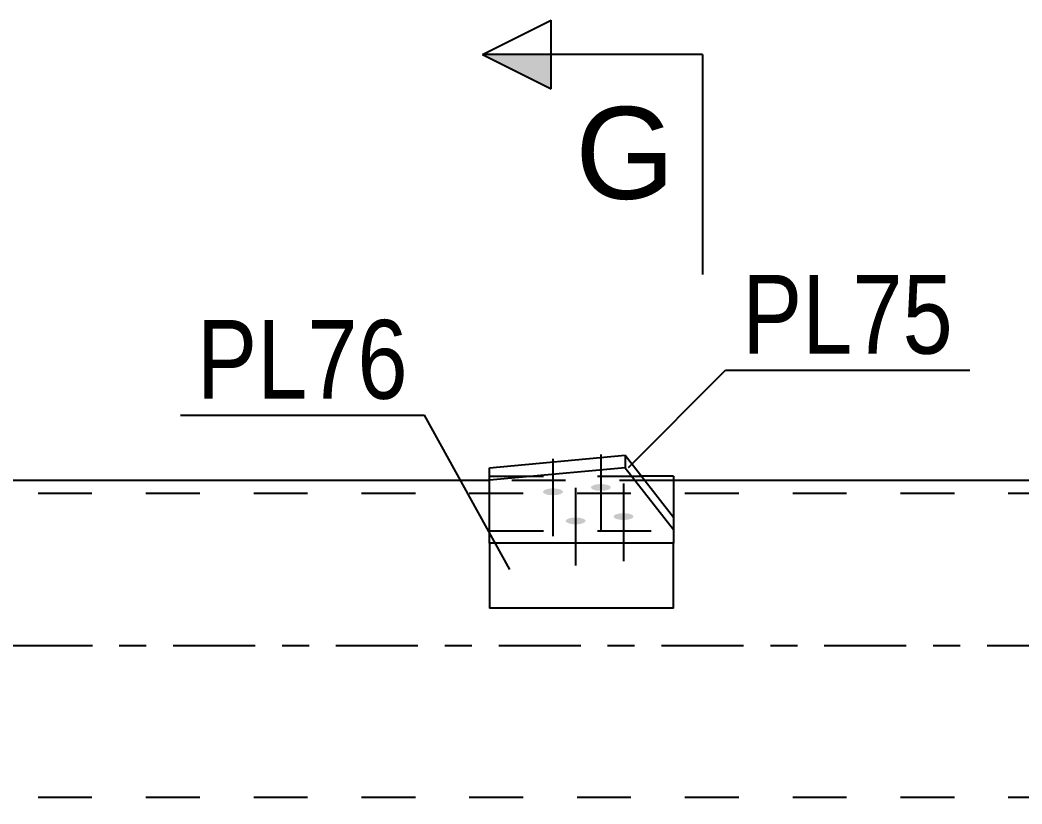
# Model space of a CAD drawing. Header units: millimetres. Extents: x -132 to 1057, y -569 to 272.
# Drawn here: x 225.98 to 262.41, y -5.76 to 22.73 of the extents above; entities that cross this region are included whole.
import ezdxf

# ---------------------------------------------------------------- set-up
doc = ezdxf.new("R2010")
doc.units = ezdxf.units.MM
doc.linetypes.add('DXK_LINE_DOT2', pattern=[3.9198, 1.9599, -1.9599])
doc.linetypes.add('DXK_LINE_DOT3', pattern=[5.9187, 2.979, -0.9799, 0.9799, -0.9799])
doc.styles.add('Arial', font='arial.ttf', dxfattribs={"height": 0.2})
doc.styles.add('Arial Narrow', font='ARIALN.TTF', dxfattribs={"height": 0.2})

# ---------------------------------------------------------------- blocks, each defined once
blk = doc.blocks.new('Part-335479220-3774 - 3686')
at = {"color": 2, "linetype": 'Continuous'}
for p, q in [((243.054, 6.463), (247.991, 6.913)), ((247.991, 6.913), (249.739, 4.665)), ((247.991, 6.913), (247.991, 6.462)), ((243.054, 3.717), (243.054, 6.463)), ((247.991, 6.462), (243.054, 6.011)), ((247.991, 6.462), (249.739, 4.214)), ((249.739, 4.665), (249.739, 3.717)), ((249.739, 3.717), (243.054, 3.717))]:
    blk.add_line(p, q, dxfattribs=at)
at = {"color": 7, "linetype": 'DXK_LINE_DOT2'}
blk.add_line((243.054, 4.168), (249.739, 4.168), dxfattribs=at)
blk = doc.blocks.new('Part-335479220-3714 - 3686')
at = {"color": 7, "linetype": 'DXK_LINE_DOT2'}
for p, q in [((243.054, 3.717), (243.054, 6.155)), ((243.054, 6.155), (248.58, 6.155)), ((249.739, 4.665), (249.739, 3.717))]:
    blk.add_line(p, q, dxfattribs=at)
at = {"color": 2, "linetype": 'Continuous'}
for p, q in [((249.739, 6.155), (248.58, 6.155)), ((249.739, 6.155), (249.739, 4.665)), ((243.054, 3.717), (243.054, 1.355)), ((249.739, 1.355), (249.739, 3.717)), ((249.739, 1.355), (243.054, 1.355))]:
    blk.add_line(p, q, dxfattribs=at)
blk = doc.blocks.new('Bolt-335479220-3733 - 3686')
at = {"linetype": 'Continuous'}
for points in [[(247.101, 5.867), (247.176, 5.864), (247.247, 5.856), (247.312, 5.843), (247.368, 5.826), (247.413, 5.805), (247.443, 5.782), (247.459, 5.756), (247.459, 5.731), (247.443, 5.706), (247.413, 5.682), (247.368, 5.661), (247.312, 5.644), (247.247, 5.631), (247.176, 5.623), (247.101, 5.62), (247.026, 5.623), (246.954, 5.631), (246.889, 5.644), (246.833, 5.661), (246.789, 5.682), (246.758, 5.706), (246.743, 5.731), (246.743, 5.756), (246.758, 5.782), (246.789, 5.805), (246.833, 5.826), (246.889, 5.843), (246.954, 5.856), (247.026, 5.864)], [(245.361, 5.708), (245.436, 5.706), (245.508, 5.698), (245.573, 5.685), (245.629, 5.668), (245.673, 5.647), (245.704, 5.623), (245.719, 5.598), (245.719, 5.572), (245.704, 5.547), (245.673, 5.524), (245.629, 5.503), (245.573, 5.486), (245.508, 5.473), (245.436, 5.465), (245.361, 5.462), (245.286, 5.465), (245.215, 5.473), (245.15, 5.486), (245.094, 5.503), (245.05, 5.524), (245.019, 5.547), (245.003, 5.572), (245.003, 5.598), (245.019, 5.623), (245.05, 5.647), (245.094, 5.668), (245.15, 5.685), (245.215, 5.698), (245.286, 5.706)], [(247.924, 4.809), (247.998, 4.806), (248.07, 4.798), (248.135, 4.786), (248.191, 4.768), (248.235, 4.747), (248.266, 4.724), (248.282, 4.699), (248.282, 4.673), (248.266, 4.648), (248.235, 4.624), (248.191, 4.604), (248.135, 4.586), (248.07, 4.573), (247.998, 4.565), (247.924, 4.563), (247.849, 4.565), (247.777, 4.573), (247.712, 4.586), (247.656, 4.604), (247.612, 4.624), (247.581, 4.648), (247.565, 4.673), (247.565, 4.699), (247.581, 4.724), (247.612, 4.747), (247.656, 4.768), (247.712, 4.786), (247.777, 4.798), (247.849, 4.806)], [(246.184, 4.651), (246.259, 4.648), (246.33, 4.64), (246.396, 4.627), (246.452, 4.61), (246.496, 4.589), (246.526, 4.566), (246.542, 4.54), (246.542, 4.515), (246.526, 4.49), (246.496, 4.466), (246.452, 4.445), (246.396, 4.428), (246.33, 4.415), (246.259, 4.407), (246.184, 4.404), (246.109, 4.407), (246.038, 4.415), (245.972, 4.428), (245.916, 4.445), (245.872, 4.466), (245.842, 4.49), (245.826, 4.515), (245.826, 4.54), (245.842, 4.566), (245.872, 4.589), (245.916, 4.61), (245.972, 4.627), (246.038, 4.64), (246.109, 4.648)]]:
    blk.add_hatch(color=1, dxfattribs=at).paths.add_polyline_path(points)
at = {"color": 1, "linetype": 'Continuous'}
for p, q in [((247.101, 6.946), (247.101, 4.127)), ((245.361, 6.788), (245.361, 3.969)), ((247.924, 5.889), (247.924, 3.07)), ((246.184, 5.73), (246.184, 2.911))]:
    blk.add_line(p, q, dxfattribs=at)
blk = doc.blocks.new('Part-335479220-3870 - 3686')
at = {"color": 2, "linetype": 'Continuous'}
for p, q in [((243.054, 6), (219.706, 6)), ((416.672, 6), (249.739, 6))]:
    blk.add_line(p, q, dxfattribs=at)
at = {"color": 7, "linetype": 'DXK_LINE_DOT2'}
for p, q in [((249.739, 6), (243.054, 6)), ((467.706, 5.52), (12.56, 5.52)), ((467.706, -5.52), (12.56, -5.52))]:
    blk.add_line(p, q, dxfattribs=at)
at = {"color": 7, "linetype": 'DXK_LINE_DOT3'}
blk.add_line((12.56, 0), (467.706, 0), dxfattribs=at)
blk = doc.blocks.new('Mark-335479220-3710 - 3686')
at = {"color": 30, "linetype": 'Continuous'}
for p in [(231.816, 8.368), (243.795, 2.761)]:
    blk.add_line(p, (240.692, 8.368), dxfattribs=at)
at = {"color": 0}
blk.add_wipeout([(240.092, 8.968), (240.092, 11.968), (232.416, 11.968), (232.416, 8.968)], dxfattribs=at)
blk.add_wipeout([(240.092, 8.968), (240.092, 11.968), (232.416, 11.968), (232.416, 8.968)], dxfattribs=at)
at = {"color": 3, "style": 'Arial Narrow'}
blk.add_text('PL76', height=2.8633, dxfattribs=at).set_placement((232.416, 8.968))
blk = doc.blocks.new('Mark-335479220-3770 - 3686')
at = {"color": 30, "linetype": 'Continuous'}
for p, q in [((248.101, 6.471), (251.637, 10.006)), ((251.637, 10.006), (260.513, 10.006))]:
    blk.add_line(p, q, dxfattribs=at)
at = {"color": 0}
blk.add_wipeout([(259.913, 10.606), (259.913, 13.606), (252.237, 13.606), (252.237, 10.606)], dxfattribs=at)
blk.add_wipeout([(259.913, 10.606), (259.913, 13.606), (252.237, 13.606), (252.237, 10.606)], dxfattribs=at)
at = {"color": 3, "style": 'Arial Narrow'}
blk.add_text('PL75', height=2.8633, dxfattribs=at).set_placement((252.237, 10.606))
blk = doc.blocks.new('SectionMark-335479220-4981 - 3686')
at = {"linetype": 'Continuous'}
for points in [[(245.298, 21.483), (245.298, 20.233), (242.798, 21.483)], [(245.298, -14.397), (245.298, -15.647), (242.798, -15.647)]]:
    blk.add_hatch(color=6, dxfattribs=at).paths.add_polyline_path(points)
at = {"color": 6, "linetype": 'Continuous'}
for p, q in [((242.798, 21.483), (245.298, 22.733)), ((245.298, 20.233), (245.298, 22.733)), ((250.798, 21.483), (242.798, 21.483)), ((242.798, 21.483), (245.298, 20.233)), ((250.798, 21.483), (250.798, 13.483)), ((250.798, -15.647), (250.798, -7.647)), ((242.798, -15.647), (245.298, -14.397)), ((245.298, -14.397), (245.298, -16.897)), ((250.798, -15.647), (242.798, -15.647)), ((245.298, -16.897), (242.798, -15.647))]:
    blk.add_line(p, q, dxfattribs=at)
at = {"color": 0, "linetype": 'Continuous'}
for points in [[(249.798, 16.233), (249.798, 19.733), (246.168, 19.733), (246.168, 16.233)], [(249.798, -13.897), (249.798, -10.397), (246.168, -10.397), (246.168, -13.897)]]:
    blk.add_wipeout(points, dxfattribs=at)
at = {"color": 3, "linetype": 'Continuous', "style": 'Arial'}
for p in [(246.168, 16.233), (246.168, -13.897)]:
    blk.add_text('G', height=3.343, dxfattribs=at).set_placement(p)

msp = doc.modelspace()

# ---------------------------------------------------------------- block references
for name in ['Part-335479220-3870 - 3686', 'Bolt-335479220-3733 - 3686', 'Part-335479220-3774 - 3686', 'Part-335479220-3714 - 3686']:
    msp.add_blockref(name, (0, 0))

# ---------------------------------------------------------------- next in the draw order: block references
for name in ['Mark-335479220-3770 - 3686', 'Mark-335479220-3710 - 3686']:
    msp.add_blockref(name, (0, 0))

# ---------------------------------------------------------------- next in the draw order: block references
msp.add_blockref('SectionMark-335479220-4981 - 3686', (0, 0))

doc.saveas('drawing.dxf')
